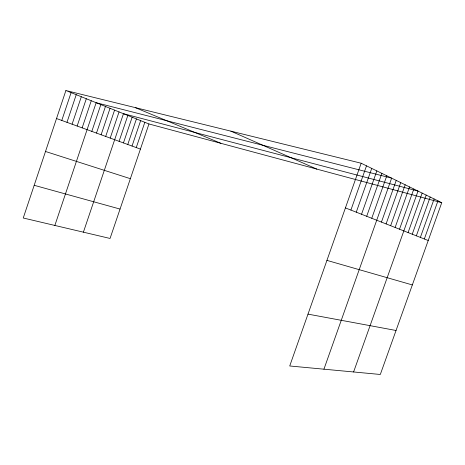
<?xml version="1.0" encoding="UTF-8"?>
<svg xmlns="http://www.w3.org/2000/svg" width="465" height="465" viewBox="0 0 465 465"><rect width="100%" height="100%" fill="white"/><g stroke="black" fill="none" stroke-linecap="round" stroke-linejoin="round"><path stroke-width="0.7" d="M65.896 90.53L23.25 218.004L110.06 238.458L148.963 123.969L441.75 202.699L380.312 374.47L289.724 365.978L361.171 163.227L65.896 90.53L148.963 123.969M61.781 120.447L71.099 92.622M66.972 122.336L76.237 94.691M72.092 124.202L81.311 96.732M77.149 126.044L86.316 98.749M82.148 127.869L91.268 100.742M54.853 225.449L96.156 102.713L391.635 178.147L323.931 369.187M91.814 131.392L100.841 104.596M96.493 133.095L105.474 106.462M101.12 134.78L110.048 108.304M105.689 136.448L114.576 110.124M110.205 138.093L119.046 111.926M83.398 232.18L123.469 113.704L418.018 191.074L353.598 371.965M119.087 141.325L127.84 115.465M123.446 142.918L132.159 117.203M127.765 144.493L136.431 118.924M132.031 146.045L140.657 120.627M136.251 147.585L144.83 122.307M350.906 210.07L366.507 165.836M356.271 212.18L371.733 168.4M361.538 214.255L376.853 170.911M366.699 216.283L381.875 173.369M371.756 218.277L386.804 175.782M381.445 222.09L396.232 180.403M386.09 223.915L400.749 182.617M390.647 225.711L405.184 184.785M395.122 227.472L409.543 186.918M399.516 229.204L413.815 189.017M408.078 232.576L422.144 193.097M412.246 234.215L426.202 195.085M416.344 235.831L430.189 197.038M420.372 237.412L434.107 198.956M424.336 238.975L437.96 200.845M307.999 314.125L396.046 330.487M34.189 185.297L120.046 209.07M326.936 260.383L412.333 284.935M45.506 151.48L130.369 178.688M56.532 118.529L140.424 149.102M345.425 207.913L428.23 240.504M135.274 107.613L220.91 143.319M230.861 131.142L316.787 169.097M361.171 163.227L441.75 202.699"/></g></svg>
